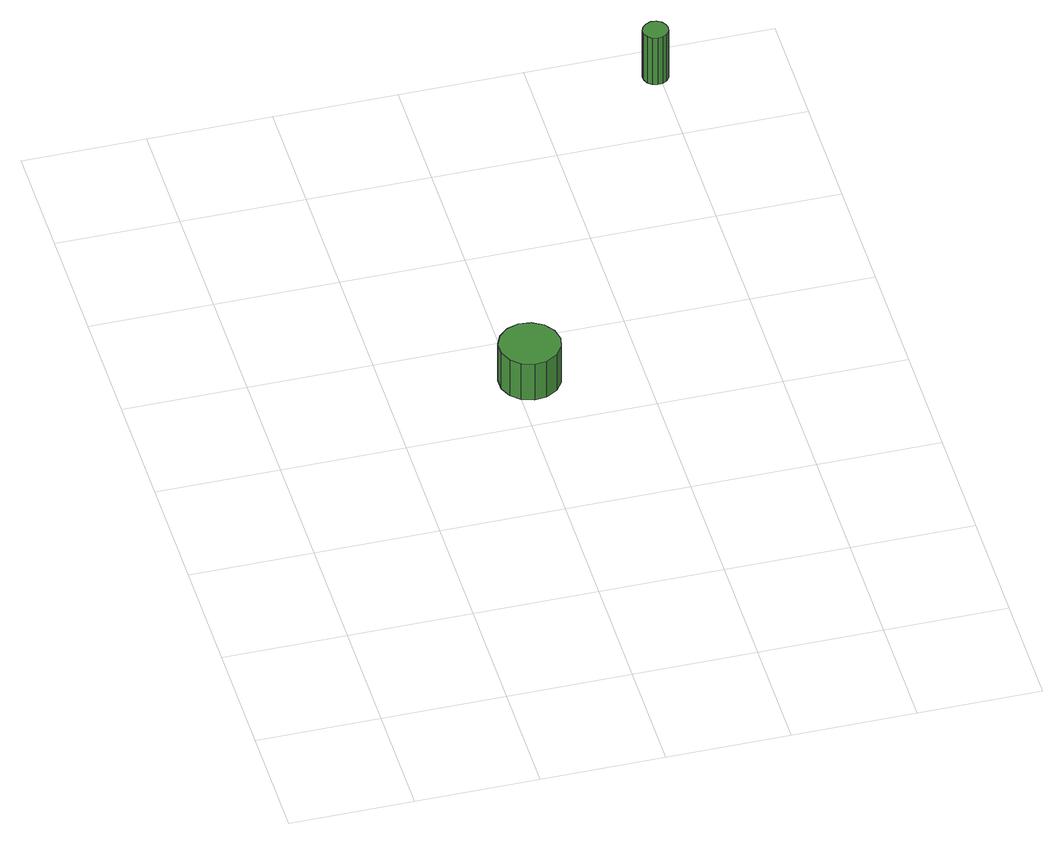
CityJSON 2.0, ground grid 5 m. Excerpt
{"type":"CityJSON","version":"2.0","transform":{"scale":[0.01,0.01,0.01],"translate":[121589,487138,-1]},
"CityObjects":{
"tree1":{"type":"SolitaryVegetationObject","attributes":{"function":"something"}},
"tree2":{"type":"SolitaryVegetationObject","attributes":{"function":"something"},"geometry":[{"type":"MultiSurface","lod":"1","boundaries":[[[0,1,2,3,4,5,6,7,8,9,10,11,12,13,14]],[[15,16,17,18,19,20,21,22,23,24,25,26,27,28,29]],[[0,29,28,1]],[[1,28,27,2]],[[2,27,26,3]],[[3,26,25,4]],[[4,25,24,5]],[[5,24,23,6]],[[6,23,22,7]],[[7,22,21,8]],[[8,21,20,9]],[[9,20,19,10]],[[10,19,18,11]],[[11,18,17,12]],[[12,17,16,13]],[[13,16,15,14]],[[14,15,29,0]]]}]},
"tree3":{"type":"SolitaryVegetationObject","attributes":{"function":"something"}},
"tree4":{"type":"SolitaryVegetationObject","attributes":{"function":"something"},"geometry":[{"type":"MultiSurface","lod":"1","boundaries":[[[30,31,32,33,34,35,36,37,38,39,40,41,42,43,44]],[[45,46,47,48,49,50,51,52,53,54,55,56,57,58,59]],[[30,59,58,31]],[[31,58,57,32]],[[32,57,56,33]],[[33,56,55,34]],[[34,55,54,35]],[[35,54,53,36]],[[36,53,52,37]],[[37,52,51,38]],[[38,51,50,39]],[[39,50,49,40]],[[40,49,48,41]],[[41,48,47,42]],[[42,47,46,43]],[[43,46,45,44]],[[44,45,59,30]]]}]}
},
"vertices":[
[1185,1765,242],[1174,1815,242],[1144,1857,242],[1099,1882,242],[1049,1888,242],[1000,1872,242],[962,1838,242],[941,1791,242],[941,1740,242],[962,1693,242],[1000,1659,242],[1049,1643,242],[1099,1648,242],[1144,1674,242],[1174,1715,242],[1174,1715,60],[1144,1674,60],[1099,1648,60],[1049,1643,60],[1000,1659,60],[962,1693,60],[941,1740,60],[941,1791,60],[962,1838,60],[1000,1872,60],[1049,1888,60],[1099,1882,60],[1144,1857,60],[1174,1815,60],[1185,1765,60],
[2036,3350,296],[2031,3371,296],[2019,3388,296],[2000,3399,296],[1979,3401,296],[1959,3394,296],[1943,3380,296],[1935,3361,296],[1935,3340,296],[1943,3320,296],[1959,3306,296],[1979,3299,296],[2000,3302,296],[2019,3312,296],[2031,3329,296],[2031,3329,60],[2019,3312,60],[2000,3302,60],[1979,3299,60],[1959,3306,60],[1943,3320,60],[1935,3340,60],[1935,3361,60],[1943,3380,60],[1959,3394,60],[1979,3401,60],[2000,3399,60],[2019,3388,60],[2031,3371,60],[2036,3350,60]
]}
